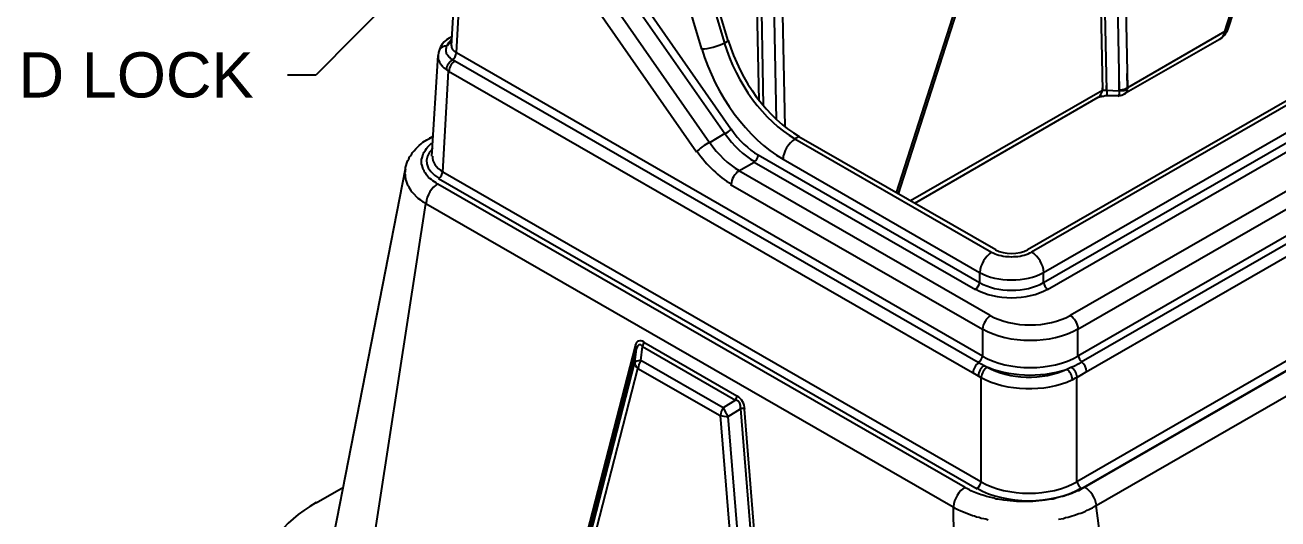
# Model space of a CAD drawing. Header units: feet. Extents: x -689 to 1837, y -511 to 1546.
# Drawn here: x 42.8 to 98.2, y 1274.6 to 1296.5 of the extents above; entities that cross this region are included whole.
import ezdxf
from ezdxf import colors
from ezdxf.entities.mleader import LeaderData, LeaderLine
from ezdxf.math import Vec2, Vec3

# ---------------------------------------------------------------- set-up
doc = ezdxf.new("R2010")
doc.units = ezdxf.units.FT
doc.header["$MEASUREMENT"] = 0
doc.layers.add('EQUIPMENT', color=6, linetype='Continuous')
doc.layers.add('TEXT', color=1, linetype='Continuous')
doc.styles.add('NEI-A', font='arial.ttf')

msp = doc.modelspace()

# ---------------------------------------------------------------- linework, layer by layer
at = {"layer": 'EQUIPMENT'}
for points in [[(139.98306, 1316.98545), (87.1371, 1286.56287)], [(140.1478, 1316.87562), (87.32015, 1286.45304)], [(88.01573, 1284.80561), (140.87999, 1315.24649)], [(143.46097, 1312.64721), (118.25526, 1298.13151), (118.07221, 1298.03998), (118.0356, 1298.03998), (117.99899, 1298.02168), (117.98069, 1298.00337), (114.94209, 1296.26442), (114.90548, 1296.22781), (114.86887, 1296.2095), (114.85057, 1296.17289), (114.83226, 1296.15459), (114.75904, 1296.11798), (114.74074, 1296.09967), (89.51672, 1281.58397), (89.4069, 1281.51075), (89.18724, 1281.40092), (89.0591, 1281.346), (88.96758, 1281.30939), (88.87606, 1281.25448)], [(89.11402, 1280.79686), (89.20554, 1280.85177), (89.26046, 1280.88838), (89.31537, 1280.90669), (89.53503, 1281.03482), (89.73638, 1281.16296), (114.9604, 1295.67866), (115.07023, 1295.75188), (115.19836, 1295.8068), (118.23696, 1297.56406), (118.36509, 1297.63728), (118.47492, 1297.7105), (143.69893, 1312.2262), (143.90029, 1312.35434), (144.11994, 1312.46416), (144.17486, 1312.50077), (144.21147, 1312.53738), (144.26638, 1312.55569), (144.30299, 1312.5923)], [(68.96043, 1307.99779), (72.71292, 1295.4407)], [(90.87128, 1307.72322), (90.85297, 1307.70492), (86.73439, 1305.3436), (86.73439, 1305.32529), (86.69779, 1305.32529), (86.67948, 1305.30699), (86.67948, 1305.28868), (86.58796, 1305.19716), (86.58796, 1305.17885), (86.56965, 1305.16055), (86.56965, 1305.14224), (86.55135, 1305.12394), (86.55135, 1305.08733), (81.4077, 1289.03402)], [(90.48688, 1307.50356), (90.92619, 1307.66831), (91.20077, 1293.62853), (91.20077, 1294.15936)], [(91.27399, 1307.77814), (91.56686, 1293.73835), (91.54856, 1294.36072)], [(90.1757, 1307.32052), (90.45027, 1293.61022), (90.45027, 1293.73835)], [(90.34044, 1307.41204), (90.63332, 1293.61022), (90.63332, 1293.82988)], [(88.50996, 1274.62814), (88.72962, 1274.66475), (88.82114, 1274.70136), (88.93097, 1274.71967), (89.02249, 1274.75628), (89.11402, 1274.77458), (89.22385, 1274.81119), (89.4069, 1274.88441), (89.49842, 1274.90271), (89.68147, 1274.97593), (89.77299, 1275.03085), (89.84621, 1275.06746), (89.93773, 1275.10407), (90.01095, 1275.14068), (90.10248, 1275.19559), (90.1757, 1275.2322), (144.99857, 1306.80798)], [(74.01256, 1291.90787), (67.82554, 1300.7857)], [(66.30624, 1299.77894), (72.49326, 1290.90111)], [(75.3305, 1298.77217), (75.44033, 1292.93294)], [(76.02609, 1292.31058), (75.89795, 1299.01014), (75.45864, 1298.84539)], [(76.24574, 1299.11997), (76.39218, 1291.9994)], [(61.63851, 1295.58714), (61.82156, 1298.66235)], [(73.99425, 1289.45503), (85.14188, 1283.04835), (85.14188, 1281.85854), (61.85817, 1295.27596), (62.04122, 1298.51591)], [(75.25729, 1293.1526), (75.14746, 1298.66235)], [(113.97194, 1298.00337), (89.02249, 1283.65241)], [(85.34323, 1281.36431), (85.2151, 1281.41922), (84.95883, 1281.56566), (61.78495, 1294.90986), (61.67512, 1294.98308), (61.63851, 1295.00139), (61.6019, 1295.03799), (61.56529, 1295.0746), (61.52869, 1295.11121), (61.49208, 1295.14782), (61.47377, 1295.18443), (61.43716, 1295.22104), (61.41886, 1295.25765), (61.41886, 1295.29426), (61.40055, 1295.33087), (61.40055, 1295.45901), (61.41886, 1295.49561), (61.41886, 1295.53222), (61.43716, 1295.56883)], [(60.77819, 1290.69976), (61.05276, 1295.16613), (61.05276, 1295.00139), (61.12598, 1294.85495), (61.14428, 1294.80003), (61.18089, 1294.76342), (61.2175, 1294.72681), (61.23581, 1294.6902), (61.27242, 1294.65359), (61.30903, 1294.61698), (61.36394, 1294.58037), (61.40055, 1294.54377), (61.51038, 1294.47055), (84.70256, 1281.12635), (84.95883, 1280.97991), (85.06866, 1280.90669), (85.06866, 1276.29388), (61.25411, 1290.00417), (61.51038, 1294.47055)], [(90.45027, 1293.61022), (81.95684, 1288.72284)], [(114.33803, 1293.55531), (113.97194, 1290.4984), (89.31537, 1276.29388), (89.31537, 1280.90669)], [(59.60668, 1290.15061), (59.60668, 1290.20553), (59.69821, 1290.4801), (59.71651, 1290.51671), (59.75312, 1290.57162), (59.78973, 1290.68145), (59.82634, 1290.71806), (59.86295, 1290.77298), (59.88125, 1290.80959), (59.91786, 1290.8645), (59.99108, 1290.93772), (60.0643, 1291.02924), (60.21074, 1291.17568), (60.30226, 1291.2489), (60.37548, 1291.32212), (60.55853, 1291.43195), (60.66836, 1291.48686), (60.8331, 1291.59669)], [(85.72763, 1286.56287), (77.01455, 1291.56008), (76.8315, 1291.46856), (85.54458, 1286.45304)], [(114.2282, 1290.18722), (89.66316, 1276.03761), (89.51672, 1275.96439), (89.46181, 1275.92778), (89.38859, 1275.89117), (89.31537, 1275.87287), (89.09571, 1275.76304), (89.00419, 1275.74474), (88.93097, 1275.70813), (88.85775, 1275.68982), (88.76623, 1275.65321), (88.69301, 1275.63491), (88.60148, 1275.6166), (88.43674, 1275.57999), (88.36352, 1275.54338), (88.272, 1275.52508), (88.18047, 1275.52508), (88.08895, 1275.50677), (87.92421, 1275.47016), (87.37506, 1275.41525), (86.64287, 1275.41525), (86.09373, 1275.47016), (85.91068, 1275.50677), (85.83746, 1275.52508), (85.74594, 1275.52508), (85.65441, 1275.56169), (85.58119, 1275.57999), (85.39814, 1275.6166), (85.32493, 1275.63491), (85.25171, 1275.67152), (85.16018, 1275.68982), (85.08696, 1275.70813), (85.01374, 1275.74474), (84.92222, 1275.76304), (84.77578, 1275.83626), (84.70256, 1275.85456), (84.62934, 1275.89117), (84.57443, 1275.92778), (84.42799, 1276.001), (84.37308, 1276.03761), (61.03446, 1289.47334), (60.96124, 1289.52825), (60.88802, 1289.56486), (60.8148, 1289.61977), (60.75988, 1289.67469), (60.68666, 1289.7113), (60.63175, 1289.76621), (60.57684, 1289.82113), (60.54023, 1289.87604), (60.50362, 1289.94926), (60.4487, 1290.00417), (60.4304, 1290.05909), (60.39379, 1290.114), (60.37548, 1290.18722), (60.33887, 1290.29705), (60.32057, 1290.37027), (60.32057, 1290.55332), (60.33887, 1290.62654), (60.37548, 1290.73637), (60.39379, 1290.80959), (60.41209, 1290.8645), (60.48531, 1290.97433), (60.54023, 1291.04755), (60.57684, 1291.10246), (60.74158, 1291.26721), (60.8148, 1291.30382)], [(85.48967, 1283.65241), (74.36035, 1290.05909), (75.03763, 1290.44349), (84.8307, 1284.80561)], [(76.31896, 1290.57162), (85.01374, 1285.55611), (85.01374, 1285.09849), (75.22068, 1290.75467)], [(56.20199, 1272.70614), (59.60668, 1290.15061), (59.58838, 1290.0957), (59.58838, 1290.00417), (59.57007, 1289.94926), (59.58838, 1289.89435), (59.58838, 1289.78452), (59.60668, 1289.7296), (59.60668, 1289.67469), (59.62499, 1289.63808), (59.69821, 1289.41842), (59.73481, 1289.38181), (59.75312, 1289.3269), (59.82634, 1289.21707), (59.84464, 1289.18046), (59.88125, 1289.12554), (59.93617, 1289.08893), (59.97278, 1289.03402), (60.10091, 1288.90589), (60.15583, 1288.85097), (60.26565, 1288.77775), (60.32057, 1288.72284), (60.37548, 1288.68623), (60.4487, 1288.64962), (60.50362, 1288.61301), (83.84224, 1275.17729), (83.91546, 1275.12237), (83.98867, 1275.08576), (84.0802, 1275.04915), (84.15342, 1275.01254), (84.70256, 1274.79289), (84.79409, 1274.77458), (84.88561, 1274.73797), (84.99544, 1274.71967), (85.08696, 1274.68306), (85.19679, 1274.66475), (85.28832, 1274.64645), (85.39814, 1274.60984)], [(89.49842, 1275.9827), (114.15499, 1290.18722)], [(61.07107, 1289.7113), (84.90391, 1275.9827)], [(69.76585, 1282.29785), (65.51913, 1265.82353), (57.68468, 1270.34482), (60.50362, 1288.61301)], [(86.60626, 1286.25169), (86.51474, 1286.25169), (86.42321, 1286.23339), (86.33169, 1286.25169), (86.25847, 1286.25169)], [(74.26883, 1280.08297), (70.15025, 1282.4626)], [(76.04439, 1259.63651), (75.47694, 1259.63651), (73.88443, 1279.18604), (74.43357, 1279.51552), (76.04439, 1259.69143)], [(83.84224, 1275.17729), (84.06189, 1255.15184), (76.20913, 1259.67312), (74.61662, 1279.49722)], [(100.31656, 1279.69857), (100.02368, 1259.25211), (92.81159, 1255.09692), (90.1757, 1275.2322)], [(55.65284, 1275.36033), (56.86096, 1276.05592)]]:
    msp.add_lwpolyline(points, dxfattribs=at)
for points in [[(87.85099, 1285.09849), (87.85099, 1285.55611), (140.67864, 1315.97869), (140.71525, 1315.53937)], [(73.71968, 1295.71527), (73.88443, 1295.8068), (70.13194, 1308.36389), (69.9672, 1308.25406)], [(67.55096, 1300.58435), (73.73799, 1291.70652), (73.06071, 1291.30382), (66.87369, 1300.18164)], [(114.576, 1296.37425), (89.37029, 1281.85854), (89.37029, 1283.04835), (114.33803, 1297.41762), (114.33803, 1297.39931), (114.37464, 1297.28949), (114.41125, 1297.19796), (114.42956, 1297.10644), (114.46617, 1296.99661)], [(74.21391, 1279.89993), (73.66477, 1279.57044), (70.02211, 1281.65719), (70.09533, 1282.27955)], [(73.53663, 1279.22265), (75.11085, 1259.80125), (65.73879, 1265.18287), (69.89398, 1281.30939)]]:
    msp.add_lwpolyline(points, close=True, dxfattribs=at)
for points in [[(101.86937, 1314.17638, 0.18088695), (101.45145, 1313.63567), (95.86849, 1296.22781), (96.12476, 1297.01491)], [(81.33448, 1289.08893), (86.42321, 1304.9775, -0.18088695), (86.84422, 1305.50834), (90.9628, 1307.86966)], [(96.23459, 1297.06983), (95.99662, 1296.33764, -0.2052577), (95.63053, 1295.88002), (91.40212, 1293.44548), (91.36551, 1293.42717), (91.3472, 1293.40887), (91.31059, 1293.39056), (91.27399, 1293.39056), (91.23738, 1293.37226), (90.5784, 1293.37226), (90.50518, 1293.35395), (90.41366, 1293.35395), (90.39535, 1293.33565), (90.34044, 1293.33565), (90.32214, 1293.31734), (90.30383, 1293.31734), (90.28553, 1293.29904), (90.24892, 1293.29904), (82.13989, 1288.61301)], [(95.86849, 1296.22781), (91.56686, 1293.73835, -0.03301277), (91.56216, 1293.68466)], [(91.1967, 1293.62879, -0.04552843), (91.20077, 1293.59192), (90.63332, 1293.61022, -0.02527617), (90.4551, 1293.62354)], [(65.59235, 1265.6954), (69.82076, 1282.16972), (69.74754, 1281.56566), (65.57405, 1265.3293), (65.59235, 1265.65879, -0.00699954), (65.60583, 1265.71261)]]:
    msp.add_lwpolyline(points, format="xyb", dxfattribs=at)
for centre, radius, start, end in [((62.00031, 1295.10461), 0.94954, 111.20714, 176.285185), ((94.78542, 1296.50392), 1.13402, 342.896367, 346.138981), ((75.47246, 1280.38635), 1.98259, 204.051999, 217.093201)]:
    msp.add_arc(centre, radius, start, end, dxfattribs=at)
for points in [[(61.6647, 1295.99276), (61.64341, 1295.99174), (61.62393, 1295.98623), (61.60683, 1295.97638)], [(95.64201, 1295.88799), (95.74919, 1295.94945), (95.82582, 1296.04788), (95.86403, 1296.17317)], [(95.87414, 1296.1721), (95.93928, 1296.20353), (95.98456, 1296.2506), (96.0047, 1296.30784)], [(95.88197, 1296.243), (95.94885, 1296.26767), (95.99319, 1296.3078), (96.00932, 1296.35822)], [(61.44668, 1295.57469), (61.28143, 1295.59357), (61.13633, 1295.51802), (61.09184, 1295.38993)], [(61.6498, 1295.868), (61.54804, 1295.78522), (61.47764, 1295.69102), (61.44316, 1295.59152)], [(61.66053, 1295.78314), (61.57258, 1295.72732), (61.50446, 1295.66206), (61.46003, 1295.59106)], [(61.63908, 1295.60095), (61.63174, 1295.48173), (61.71199, 1295.36731), (61.86069, 1295.28498)], [(72.71741, 1295.45839), (73.3376, 1293.38982), (74.7421, 1291.48577), (76.31988, 1290.57458)], [(72.72913, 1295.46182), (72.99299, 1295.45466), (73.43781, 1295.57208), (73.72793, 1295.72548)], [(73.71818, 1295.72819), (74.24969, 1293.92503), (75.4679, 1292.26757), (76.84283, 1291.4769)], [(73.89363, 1295.82612), (74.43207, 1294.02674), (75.65418, 1292.37129), (77.02828, 1291.57997)], [(61.69711, 1294.97689), (61.54734, 1294.89786), (61.42486, 1294.71371), (61.41564, 1294.5537)], [(61.78999, 1294.92574), (61.65229, 1294.83915), (61.53987, 1294.64496), (61.533, 1294.48179)], [(61.68814, 1294.97975), (61.77762, 1295.03772), (61.85047, 1295.16453), (61.85537, 1295.27083)], [(91.20367, 1293.60854), (91.33426, 1293.59804), (91.46032, 1293.6264), (91.55493, 1293.68757)], [(91.22041, 1293.64677), (91.35388, 1293.64643), (91.48272, 1293.68565), (91.57856, 1293.75579)], [(91.42246, 1293.43621), (91.49199, 1293.47643), (91.5416, 1293.55999), (91.5662, 1293.67833)], [(90.26171, 1293.30402), (90.36445, 1293.36319), (90.43314, 1293.47572), (90.45841, 1293.62628)], [(90.64801, 1293.60618), (90.64829, 1293.45514), (90.64963, 1293.37232), (90.65179, 1293.3723)], [(91.14081, 1293.36055), (91.17772, 1293.36008), (91.204, 1293.44342), (91.215, 1293.5959)], [(60.83646, 1291.53172), (60.77576, 1291.53629), (60.72052, 1291.52478), (60.67363, 1291.49777)], [(73.74186, 1291.69449), (73.83935, 1291.74478), (73.96082, 1291.83446), (74.01597, 1291.89686)], [(73.74543, 1291.71605), (74.12298, 1291.17466), (74.57846, 1290.73805), (75.04984, 1290.46566)], [(74.01524, 1291.90983), (74.36302, 1291.41115), (74.78395, 1291.00973), (75.22071, 1290.76022)], [(76.83968, 1291.46199), (76.55676, 1291.29968), (76.32509, 1290.90766), (76.31574, 1290.5754)], [(60.81078, 1291.0432), (60.36443, 1290.62176), (60.47923, 1290.08091), (61.089, 1289.7325)], [(73.05243, 1291.31566), (72.8558, 1291.21042), (72.60779, 1291.02855), (72.49278, 1290.90527)], [(72.51359, 1290.9199), (72.94812, 1290.29593), (73.47347, 1289.79323), (74.01808, 1289.48026)], [(73.06821, 1291.32128), (73.44364, 1290.77879), (73.8982, 1290.34174), (74.37, 1290.06967)], [(60.79751, 1290.71332), (60.78195, 1290.45218), (60.95319, 1290.20014), (61.27039, 1290.0173)], [(75.04337, 1290.45393), (75.13566, 1290.5092), (75.21282, 1290.6399), (75.21788, 1290.74954)], [(61.07681, 1289.72174), (61.1691, 1289.777), (61.24626, 1289.90771), (61.25132, 1290.01735)], [(74.37396, 1290.0562), (74.18461, 1289.9444), (74.02739, 1289.67817), (74.01839, 1289.45408)], [(61.04264, 1289.48507), (60.77034, 1289.32885), (60.54358, 1288.95815), (60.52033, 1288.63119)], [(85.72734, 1286.56678), (86.11686, 1286.34191), (86.74787, 1286.34191), (87.13739, 1286.56678)], [(85.55277, 1286.44648), (85.26984, 1286.28416), (85.03817, 1285.89215), (85.02882, 1285.55988)], [(85.54625, 1286.46317), (85.73814, 1286.35264), (85.98701, 1286.28098), (86.25552, 1286.25892)], [(86.60909, 1286.25891), (86.87765, 1286.28096), (87.12656, 1286.35263), (87.31848, 1286.46317)], [(87.85422, 1285.55988), (87.84486, 1285.89215), (87.6132, 1286.28416), (87.33027, 1286.44648)], [(85.01587, 1285.55589), (85.79844, 1285.11686), (87.06629, 1285.11686), (87.84886, 1285.55589)], [(84.83644, 1284.81605), (84.92873, 1284.87132), (85.00589, 1285.00203), (85.01095, 1285.11167)], [(84.84771, 1284.81696), (85.72318, 1284.3137), (87.14155, 1284.3137), (88.01702, 1284.81696)], [(85.01587, 1285.10898), (85.79844, 1284.65568), (87.06629, 1284.65568), (87.84886, 1285.10898)], [(87.85379, 1285.11167), (87.85884, 1285.00203), (87.936, 1284.87132), (88.02829, 1284.81605)], [(85.50328, 1283.64952), (85.31393, 1283.53772), (85.15671, 1283.27149), (85.14771, 1283.0474)], [(85.49032, 1283.65168), (86.46585, 1283.09131), (88.04631, 1283.09131), (89.02185, 1283.65168)], [(89.38276, 1283.0474), (89.37376, 1283.27149), (89.21654, 1283.53772), (89.02719, 1283.64952)], [(70.16731, 1282.4774), (69.97292, 1282.59094), (69.82739, 1282.53455), (69.77504, 1282.32544)], [(85.14104, 1283.05471), (86.30954, 1282.38726), (88.20262, 1282.38726), (89.37113, 1283.05471)], [(69.83436, 1282.1944), (69.83547, 1282.23628), (69.811, 1282.2806), (69.76633, 1282.31761)], [(70.10588, 1282.28848), (69.97898, 1282.40534), (69.87864, 1282.36674), (69.83545, 1282.18442)], [(70.10216, 1282.2929), (70.13755, 1282.34784), (70.16016, 1282.40974), (70.16503, 1282.46497)], [(69.757, 1281.56306), (69.75451, 1281.47688), (69.80416, 1281.38582), (69.89503, 1281.30992)], [(70.02167, 1281.66301), (69.88072, 1281.65246), (69.78259, 1281.61552), (69.75717, 1281.56344)], [(70.02843, 1281.66321), (69.95625, 1281.55132), (69.91048, 1281.42507), (69.90117, 1281.31221)], [(84.98217, 1281.56324), (84.84447, 1281.47665), (84.73206, 1281.28246), (84.72518, 1281.11928)], [(84.96985, 1281.57935), (85.06011, 1281.63662), (85.13414, 1281.7645), (85.13908, 1281.87172)], [(85.14105, 1281.8573), (86.30954, 1281.17557), (88.20262, 1281.17557), (89.37112, 1281.8573)], [(89.39139, 1281.87172), (89.39585, 1281.77491), (89.45702, 1281.6595), (89.53766, 1281.59571)], [(89.75037, 1281.1742), (89.74417, 1281.32152), (89.65134, 1281.49682), (89.5284, 1281.5934)], [(85.22818, 1281.44002), (85.08736, 1281.35648), (84.97017, 1281.15801), (84.96314, 1280.99115)], [(85.35632, 1281.3668), (85.2155, 1281.28326), (85.09831, 1281.08479), (85.09128, 1280.91793)], [(85.22343, 1281.42903), (86.26387, 1280.94722), (87.7085, 1280.8815), (88.86676, 1281.26329)], [(85.34485, 1281.36669), (86.30199, 1280.81705), (87.82873, 1280.77524), (88.87241, 1281.27008)], [(89.12179, 1280.8149), (89.11593, 1280.98261), (89.01061, 1281.18653), (88.88333, 1281.27663)], [(89.33121, 1280.91896), (89.32355, 1281.07679), (89.21562, 1281.2645), (89.08106, 1281.35403)], [(85.08612, 1280.91305), (86.17667, 1280.29013), (87.9162, 1280.24274), (89.10535, 1280.80355)], [(74.4395, 1279.53503), (74.46493, 1279.72414), (74.38202, 1279.86471), (74.21605, 1279.91393)], [(74.22074, 1279.91327), (74.25613, 1279.96822), (74.27874, 1280.03012), (74.28361, 1280.08535)], [(74.6272, 1279.50512), (74.60684, 1279.75543), (74.48015, 1279.96908), (74.28573, 1280.08095)], [(73.67108, 1279.57646), (73.59891, 1279.46458), (73.55313, 1279.33832), (73.54382, 1279.22547)], [(74.61675, 1279.51633), (74.57048, 1279.53213), (74.50776, 1279.53851), (74.44239, 1279.53408)], [(73.53936, 1279.2234), (73.63372, 1279.19018), (73.76153, 1279.17657), (73.89468, 1279.18555)], [(84.38126, 1276.04935), (84.10896, 1275.89313), (83.8822, 1275.52243), (83.85895, 1275.19547)], [(84.90502, 1276.00064), (86.17358, 1275.26894), (88.22876, 1275.26894), (89.49731, 1276.00064)], [(84.90966, 1276.01144), (85.00195, 1276.06671), (85.07911, 1276.19742), (85.08416, 1276.30706)], [(85.08613, 1276.29264), (86.25463, 1275.61091), (88.14771, 1275.61091), (89.3162, 1276.29264)], [(89.33647, 1276.30706), (89.34153, 1276.19742), (89.41869, 1276.06671), (89.51098, 1276.01144)], [(90.18964, 1275.2518), (90.14568, 1275.567), (89.92801, 1275.90321), (89.67328, 1276.04935)], [(55.65542, 1275.36651), (52.52797, 1273.56867), (52.52797, 1270.6538), (55.65542, 1268.85596)]]:
    msp.add_open_spline(points, degree=3, dxfattribs=at)

# ---------------------------------------------------------------- leaders
at = {"layer": 'TEXT'}
ml = msp.add_multileader_mtext('Standard', dxfattribs=at)
ml.set_content('KIT, COVER WIND LOCK', color=256, style='NEI-A')
ml.set_leader_properties()
ml.build(insert=Vec2(0, 0))
ml.multileader.update_dxf_attribs({"dogleg_length": 0.0625, "arrow_head_size": 2.5, "scale": 20})
ctx = ml.context
ctx.base_point, ctx.scale, ctx.char_height, ctx.arrow_head_size, ctx.landing_gap_size, ctx.plane_origin = Vec3(27.67785, 1294.2875), 20, 2, 2.5, 1.5, Vec3(-36.64212, 1249.04533)
ctx.text_align_type = 2
notes = []
notes.append((ctx, [(1, (1, 1, 0), (55.63454, 1294.2875), (-1, 0), 1.25, [(0, [(66.89199, 1305.66393)], 0, [])])]))
ctx.mtext.insert, ctx.mtext.width, ctx.mtext.alignment, ctx.mtext.line_spacing_factor, ctx.mtext.flow_direction = Vec3(52.88454, 1295.30455), 24.0519796, 3, 0.9, 5
for ctx, leaders in notes:
    for number, flags, end, landing, length, lines in leaders:
        leader = LeaderData()
        leader.index, (leader.has_last_leader_line, leader.has_dogleg_vector, leader.attachment_direction) = number, flags
        leader.last_leader_point, leader.dogleg_vector, leader.dogleg_length = Vec3(end), Vec3(landing), length
        for number, points, colour, breaks in lines:
            line = LeaderLine()
            line.index, line.vertices, line.color, line.breaks = number, Vec3.list(points), colors.encode_raw_color(colour), breaks
            leader.lines.append(line)
        ctx.leaders.append(leader)

doc.saveas('drawing.dxf')
